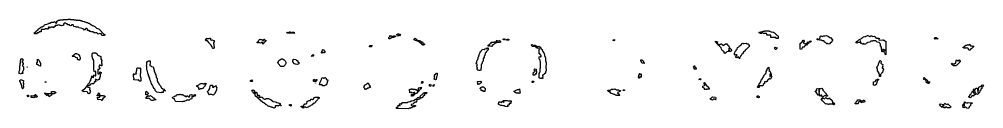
# Model space of a CAD drawing. Header units: millimetres. Extents: x 0 to 14802, y 0 to 679.
# Drawn here: x 0 to 7309, y 0 to 679 of the extents above; entities that cross this region are included whole.
import ezdxf

# ---------------------------------------------------------------- set-up
doc = ezdxf.new("R2010")
doc.units = ezdxf.units.MM
doc.layers.add('K', color=7, linetype='Continuous')

msp = doc.modelspace()

# ---------------------------------------------------------------- linework, layer by layer
at = {"layer": 'K'}
for points in [[(626.7, 556.4), (621.9, 568), (614.3, 568), (610.6, 571.5), (597.2, 566.2), (592.4, 570.7), (592.4, 574.3), (587.7, 576.9), (580.1, 576.9), (578.2, 578.7), (574.4, 575.1), (566.7, 575.1), (557.2, 584.1), (551.5, 584.1), (549.6, 585.8), (547.8, 584.1), (543.9, 584.1), (542, 585.8), (534.3, 585.8), (528.6, 593), (518.1, 593.9), (516.2, 604.6), (509.6, 609.1), (505.9, 609.1), (499.2, 602.9), (499.2, 599.3), (494.4, 596.5), (488.6, 603.7), (481, 605.5), (467.7, 612.6), (450.5, 614.4), (448.6, 618), (442.9, 618), (441, 619.8), (431.5, 619.8), (429.6, 621.6), (412.4, 623.4), (411.4, 633.2), (408.6, 635.8), (395.4, 635.8), (394.5, 631.4), (391.6, 628.7), (381.9, 630.5), (380, 635.8), (368.6, 635.8), (362.9, 644.8), (355.3, 644.8), (351.5, 650.1), (340.2, 648.4), (338.3, 644.8), (335.5, 643.9), (337.4, 635), (332.5, 634.1), (330.6, 630.5), (319.1, 628.7), (317.2, 630.5), (305.8, 630.5), (302, 637.6), (288.7, 634.1), (286.8, 630.5), (275.3, 630.5), (273.4, 634), (270.7, 629.7), (270.7, 624.3), (263.9, 618), (260.2, 618), (258.2, 614.3), (256.2, 618), (252.4, 618), (250.5, 619.8), (239.2, 618), (237.3, 614.4), (229.6, 614.4), (227.7, 618), (220.2, 619.8), (219.3, 615.4), (223.1, 608.2), (222.1, 607.3), (214.4, 603.7), (210.6, 605.5), (197.3, 605.5), (192.6, 602.8), (191.6, 600.1), (188.6, 601), (187.7, 603.6), (185.9, 600.1), (165, 600.1), (165, 584.1), (151.6, 584.1), (147.8, 575.1), (136.3, 575.1), (130.6, 568), (117.2, 568), (110.5, 572.5), (110.5, 574.4), (122.9, 584.2), (128.6, 586), (131.4, 592.3), (142.9, 601.2), (143.8, 603.9), (159.1, 612.8), (162.9, 618.2), (168.6, 621.8), (172.5, 621.8), (180, 625.3), (188.6, 631.6), (191.5, 636), (199.1, 639.6), (218.1, 643.2), (221.9, 648.5), (225.8, 650.3), (231.5, 650.3), (244.8, 655.7), (262, 657.5), (263.9, 659.3), (267.7, 659.3), (269.6, 663), (274.5, 653), (279.2, 650.3), (285.7, 653), (285.7, 665.5), (288.6, 668.2), (292.5, 668.2), (298.2, 671.8), (307.7, 671.8), (309.6, 673.5), (332.4, 673.5), (334.3, 677.1), (370.5, 677.1), (372.4, 678.9), (385.9, 678.9), (387.8, 677.1), (412.5, 677.1), (414.4, 673.5), (429.7, 673.5), (431.6, 671.8), (460.1, 671.8), (462, 670), (467.8, 670), (471.6, 666.4), (475.4, 666.4), (477.3, 664.6), (492.5, 662.8), (494.4, 659.3), (500.1, 659.3), (509.7, 653.9), (517.3, 653.9), (524.9, 650.3), (528.7, 650.3), (534.4, 643.2), (547.8, 637.8), (553.5, 630.7), (557.3, 630.7), (572.5, 623.5), (581.1, 617.3), (585.9, 611), (599.2, 607.5), (604.9, 603.9), (614.5, 593.2), (621.2, 588.7), (621.2, 586.9), (639.2, 568.2), (647.8, 563.7), (647.8, 558.2), (643, 555.5), (626.7, 556.4)], [(5734.4, 541.1), (5732.5, 539.4), (5717.3, 541.2), (5715.4, 539.4), (5700.1, 539.4), (5698.2, 541.2), (5694.3, 541.2), (5694.3, 557.3), (5673.4, 557.3), (5671.5, 560.9), (5666.7, 561.8), (5663.8, 569.8), (5650.6, 571.6), (5648.7, 569.8), (5641, 569.8), (5636.2, 572.5), (5635.3, 575.1), (5629.7, 575.1), (5627.8, 571.6), (5618.2, 569.8), (5613.4, 572.5), (5612.4, 575.2), (5603.6, 579.7), (5620.1, 582.5), (5622, 584.3), (5629.6, 584.3), (5631.5, 586), (5635.3, 586), (5637.2, 589.6), (5646.7, 589.6), (5648.6, 591.4), (5681.1, 591.4), (5683, 589.6), (5688.7, 589.6), (5690.6, 586), (5698.2, 582.5), (5715.4, 580.7), (5723, 577.1), (5740.2, 557.5), (5745.9, 555.7), (5750.7, 551.2), (5750.7, 533.2), (5739.1, 533.2), (5734.4, 541.1)], [(1468.6, 456.4), (1464.8, 460), (1462.9, 470.7), (1455.2, 479.7), (1455.2, 483.2), (1441.9, 493.9), (1438.1, 501.1), (1425.8, 514.4), (1416.2, 516.2), (1407.6, 522.5), (1410.5, 525.3), (1416.3, 525.3), (1419.1, 528), (1420, 534.3), (1423.9, 532.5), (1439.1, 532.5), (1444.8, 536), (1448.8, 536), (1448.8, 521.7), (1460.1, 520), (1463.9, 521.8), (1471.6, 518.2), (1475.4, 518.2), (1478.3, 515.4), (1476.4, 511.8), (1476.4, 504.7), (1472.6, 501.1), (1476.4, 465.4), (1472.5, 456.4), (1468.6, 456.4)], [(1845.7, 499.3), (1841, 503.7), (1835.4, 501.9), (1831.6, 496.5), (1816.3, 501.9), (1814.4, 500.1), (1803.8, 501), (1803.8, 504.7), (1813.3, 513.7), (1815.2, 520.8), (1823.9, 528.9), (1827.8, 525.3), (1841.1, 525.3), (1844.9, 514.6), (1847.6, 515.5), (1854.3, 528.9), (1857.3, 528), (1860.2, 516.4), (1863.9, 516.4), (1865.8, 518.2), (1870.7, 517.3), (1868.8, 511.8), (1853.5, 499.3), (1853.5, 497.5), (1844.7, 489.3), (1845.7, 499.3)], [(2028.5, 572.5), (2033.4, 580.7), (2042.9, 578.9), (2046.7, 582.5), (2056.4, 582.5), (2058.3, 578.9), (2067.7, 577.1), (2071.5, 582.5), (2084, 581.6), (2083, 571.6), (2028.5, 572.5)], [(2800, 540.5), (2803.8, 542.3), (2807.6, 547.6), (2807.6, 553), (2810.6, 555.7), (2812.5, 553.9), (2818.2, 553.9), (2822.1, 550.3), (2831.5, 546.8), (2836.2, 549.4), (2837.2, 553.9), (2846.8, 553.9), (2851.6, 547.6), (2850.6, 544.8), (2844.9, 544.8), (2835.4, 539.4), (2820.1, 537.6), (2808.7, 530.5), (2801.9, 529.6), (2800, 533.2), (2800, 540.5)], [(2862.9, 556.4), (2860.9, 563.7), (2869.6, 568.2), (2873.5, 568.2), (2877.3, 564.6), (2883, 564.6), (2887.9, 558.3), (2883, 553.7), (2875.4, 555.5), (2869.6, 550.1), (2866.7, 551), (2862.9, 556.4)], [(3041, 496.6), (3031.5, 507.3), (3027.7, 507.3), (3020.1, 512.6), (3016.3, 512.6), (3010.5, 518), (3002.9, 518), (2991.4, 523.4), (2990.5, 526.1), (2992.4, 529.8), (2999.1, 536), (3001.1, 536), (3007.8, 531.5), (3010.7, 521.8), (3016.3, 521.8), (3020.1, 518.2), (3027.8, 518.2), (3029.7, 516.4), (3033.4, 516.4), (3035.3, 518.2), (3048.7, 507.5), (3054.5, 507.5), (3060.2, 493.2), (3070.7, 492.3), (3070.7, 486.8), (3067.8, 484.1), (3063.9, 484.1), (3062, 482.3), (3059.1, 483.2), (3044.8, 496.6), (3041, 496.6)], [(3564.8, 493.2), (3577.1, 494.1), (3577.1, 499.3), (3575.2, 501.1), (3576.2, 505.7), (3599.1, 505.7), (3601, 507.5), (3608.7, 507.5), (3612.5, 505.7), (3619, 510.1), (3615.2, 515.4), (3616.2, 518.2), (3620.1, 518.2), (3623.9, 514.6), (3627.7, 514.6), (3629.6, 516.4), (3639.2, 518.2), (3645.9, 513.7), (3646.9, 505.5), (3643, 503.7), (3623.9, 503.7), (3622, 501.9), (3618.2, 501.9), (3610.6, 496.6), (3603, 494.8), (3599.2, 489.4), (3593.5, 487.6), (3591.6, 484.1), (3589.7, 484.1), (3578.2, 473.3), (3565.7, 474.2), (3561.9, 486.8), (3564.8, 493.2)], [(3667.7, 528.9), (3677.3, 532.5), (3680.2, 527.9), (3680.2, 524.3), (3677.3, 521.5), (3664.7, 526.1), (3667.7, 528.9)], [(3691.4, 524.4), (3700.1, 528.9), (3703.9, 528.9), (3710.7, 524.4), (3709.7, 521.6), (3693.4, 520.7), (3691.4, 524.4)], [(4499, 520.8), (4509.7, 525.4), (4510.7, 517.1), (4505.8, 514.4), (4499, 520.8)], [(5276.2, 508.2), (5277.2, 512.9), (5293.6, 508.3), (5290.6, 505.5), (5286, 504.6), (5289.7, 501.2), (5289.7, 497.6), (5295.5, 490.4), (5294.4, 487.6), (5281.9, 499.3), (5280, 504.6), (5276.2, 508.2)], [(5664.8, 560.1), (5665.9, 561.1), (5666.9, 558.2), (5664.8, 558.2), (5664.8, 560.1)], [(5933.4, 508.3), (5940.1, 520), (5943, 519.1), (5946.9, 513.7), (5946.9, 508.2), (5943.1, 504.7), (5943.1, 501.2), (5947.8, 495), (5959.1, 493.2), (5961, 495), (5968.7, 495), (5970.5, 493.3), (5972.4, 507.5), (5987, 501.1), (5974.5, 493), (5964.9, 482.3), (5961.1, 482.3), (5959.2, 478.7), (5953.5, 476.9), (5945.9, 466.2), (5934.4, 466.2), (5929.7, 458.2), (5928.8, 450.1), (5920.1, 451), (5918.1, 452.9), (5918.1, 494), (5933.4, 508.3)], [(5997.3, 514.6), (6002.1, 511.9), (5999.2, 507.3), (5991.5, 503.7), (5988.6, 510.1), (5991.5, 512.8), (5997.3, 514.6)], [(6047.6, 531.5), (6048.7, 532.6), (6051.7, 522.5), (6047.6, 522.5), (6047.6, 531.5)], [(6092.5, 516.2), (6084.8, 516.2), (6077.2, 519.8), (6067.7, 519.8), (6065.8, 521.6), (6059, 522.5), (6062.9, 531.5), (6070.5, 536.9), (6070.5, 547.6), (6075.3, 552.1), (6084.9, 548.6), (6094.4, 552.1), (6107.7, 552.1), (6117.2, 555.7), (6132.5, 548.5), (6143.9, 539.6), (6147.8, 539.6), (6162.1, 522.6), (6164, 519), (6158.3, 513.6), (6158.3, 508.2), (6151.6, 503.7), (6146.8, 502.8), (6143, 493.9), (6140.1, 491.2), (6130.5, 493), (6128.6, 494.8), (6124.9, 494.8), (6123, 491.1), (6109.6, 503.7), (6103.9, 505.5), (6096.2, 514.4), (6092.5, 516.2)], [(6558.1, 424.3), (6554.3, 433.3), (6556.2, 438.7), (6561.8, 445.7), (6544, 451.9), (6543.1, 447.6), (6545, 445.8), (6546.9, 435), (6540.1, 432.3), (6537.1, 433.2), (6535.2, 467.2), (6527.6, 477.9), (6527.6, 486.8), (6523.8, 493.9), (6515.3, 503.7), (6502, 505.5), (6490.5, 514.4), (6467.8, 514.4), (6465.9, 512.6), (6454.4, 512.6), (6444.9, 505.5), (6431.6, 503.7), (6423.9, 498.3), (6420.1, 498.3), (6412.5, 491.2), (6404.8, 487.6), (6399.1, 494.8), (6389.6, 491.2), (6385.8, 494.8), (6377.1, 495.7), (6377.1, 499.3), (6375.2, 501.1), (6377.1, 504.7), (6376.2, 516.2), (6371.6, 515.3), (6371.6, 506.4), (6366.8, 503.7), (6359.1, 503.7), (6357.2, 505.5), (6349.6, 498.3), (6347.7, 500.1), (6338.9, 501), (6349.6, 512.8), (6351.5, 512.8), (6362.9, 523.5), (6381.9, 532.5), (6389.6, 541.4), (6393.4, 541.4), (6397.2, 545), (6406.7, 548.5), (6412.5, 548.5), (6427.7, 555.7), (6431.6, 555.7), (6444.9, 548.5), (6448.6, 548.5), (6454.4, 552.1), (6460.1, 552.1), (6465.8, 548.5), (6479.2, 550.3), (6481.1, 548.5), (6486.8, 548.5), (6489.7, 542.2), (6487.8, 538.6), (6488.7, 536.2), (6490.5, 539.6), (6494.4, 539.6), (6496.4, 536), (6515.4, 536), (6514.5, 522.6), (6521.1, 520), (6543.9, 521.8), (6545.9, 520), (6551.5, 520), (6553.5, 521.8), (6559.2, 512.8), (6567.8, 511.9), (6567.8, 410), (6565.8, 410), (6561.9, 415.4), (6565.6, 417.2), (6558.1, 424.3)], [(6937.1, 529.6), (6938.1, 541.4), (6949.7, 539.6), (6964.3, 531.4), (6944, 530.5), (6942, 528.7), (6937.1, 529.6)], [(2291.4, 424.3), (2291.4, 427.9), (2295.2, 433.3), (2295.2, 436.8), (2293.3, 438.6), (2297.1, 444), (2297.1, 447.6), (2302, 450.4), (2306.8, 445.8), (2309.7, 439.6), (2316.4, 436.9), (2316.4, 426.1), (2311.6, 423.3), (2307.7, 423.3), (2303.9, 426.9), (2300.1, 426.9), (2294.4, 421.5), (2291.4, 424.3)], [(2660.1, 480.7), (2662, 478.9), (2669.6, 478.9), (2671.5, 480.7), (2674.5, 479.8), (2672.6, 474.3), (2667.8, 469.8), (2655.3, 470.7), (2653.3, 472.5), (2660.1, 480.7)], [(3468.6, 324.4), (3470.5, 326.2), (3470.5, 338.5), (3463.8, 339.4), (3462.8, 342.2), (3468.6, 354.7), (3470.5, 369), (3474.3, 372.6), (3478.1, 381.5), (3478.1, 390.4), (3481.9, 395.8), (3483.8, 404.7), (3485.7, 406.5), (3485.7, 411.9), (3493.3, 426.1), (3493.3, 431.5), (3499.1, 435.1), (3501, 440.5), (3508.6, 447.6), (3509.5, 452.1), (3522.9, 450.3), (3529.6, 454.8), (3532.4, 459.3), (3542, 455.7), (3547.7, 462.8), (3551.6, 462.8), (3554.5, 460.1), (3554.5, 449.3), (3549.7, 443), (3546.9, 442.1), (3546.9, 438.6), (3539.2, 431.4), (3539.2, 427.9), (3531.6, 422.5), (3531.6, 413.6), (3527.8, 406.5), (3527.8, 402.9), (3524, 399.3), (3524, 390.4), (3516.4, 377.9), (3514.5, 361.8), (3508.8, 352.9), (3508.8, 347.5), (3501.2, 329.7), (3499.2, 308.2), (3497.3, 306.4), (3497.3, 293.9), (3490.6, 289.4), (3486.7, 289.4), (3482.9, 293), (3477.2, 289.4), (3470.5, 297.5), (3470.5, 306.5), (3472.4, 308.3), (3472.4, 311.8), (3470.5, 313.6), (3468.6, 324.4)], [(3562.1, 481.5), (3558.3, 474.3), (3555.3, 471.5), (3552.4, 476.1), (3552.4, 483.4), (3561.1, 484.3), (3562.1, 481.5)], [(3886.8, 486), (3890.6, 486), (3898.2, 478.9), (3903.9, 482.5), (3909.7, 482.5), (3911.6, 480.7), (3915.4, 480.7), (3918.3, 476.1), (3915.4, 471.6), (3911.5, 469.8), (3885.7, 472.5), (3881.9, 481.5), (3881.9, 485.1), (3884.9, 487.9), (3886.8, 486)], [(3941, 267.2), (3942.9, 269), (3942.9, 276.2), (3946.7, 279.7), (3946.7, 285.1), (3948.6, 286.9), (3948.6, 306.5), (3950.5, 308.3), (3950.5, 354.7), (3946.7, 361.8), (3946.7, 370.7), (3942.9, 374.3), (3941, 383.2), (3939, 385), (3939, 394), (3945.8, 396.8), (3949.7, 393.2), (3953.4, 393.2), (3956.2, 395.8), (3956.2, 404.6), (3950.5, 408.2), (3945.8, 416.2), (3941, 417.1), (3941, 422.5), (3939, 424.3), (3939, 445.8), (3942.8, 454.7), (3940, 457.3), (3930.6, 460.8), (3928.7, 459.1), (3924.8, 459.1), (3918.1, 461.8), (3918.1, 467.2), (3921, 471.8), (3932.4, 471.8), (3936.3, 475.3), (3938.2, 475.3), (3946.8, 467.3), (3954.5, 454.8), (3962.1, 449.4), (3962.1, 445.8), (3965.9, 440.5), (3967.8, 433.3), (3973.5, 428), (3973.5, 424.4), (3977.3, 420.8), (3979.2, 404.7), (3988.8, 386.9), (3988.8, 361.9), (3990.7, 360.1), (3990.7, 353), (3992.6, 351.2), (3990.7, 308.3), (3992.6, 306.5), (3992.6, 290.4), (3986.9, 277.9), (3986.9, 270.7), (3984.9, 267.1), (3980.2, 266.2), (3974.4, 257.3), (3968.7, 257.3), (3964, 251.1), (3967.8, 242.2), (3965.9, 240.4), (3965.9, 236.9), (3967.8, 235.1), (3967.8, 231.5), (3964.9, 226.9), (3957.2, 234), (3951.6, 230.5), (3947.7, 230.5), (3939, 235), (3939, 244), (3941, 245.8), (3941, 267.2)], [(5321.9, 452.9), (5320, 461.8), (5301.9, 480.5), (5297.1, 483.2), (5300, 487.8), (5311.5, 487.8), (5315.3, 491.4), (5323, 493.2), (5327.8, 485.1), (5331.6, 483.3), (5334.4, 479), (5351.5, 493.2), (5363, 493.2), (5367.8, 485.1), (5373.5, 479.8), (5379.2, 467.3), (5384.9, 461.9), (5386.9, 456.5), (5394.5, 451.2), (5396.4, 442.2), (5398.4, 440.4), (5389.7, 434.1), (5381.9, 434.1), (5381, 458.2), (5376.4, 459), (5375.4, 433.2), (5363, 432.3), (5358.3, 429.6), (5355.4, 425.2), (5345.8, 419.7), (5341, 427.9), (5341, 431.4), (5327.6, 442.1), (5321.9, 452.9)], [(5426.6, 392.2), (5440, 406.5), (5437.2, 409.1), (5427.8, 409.1), (5425.8, 407.3), (5421, 408.2), (5421, 422.6), (5422.9, 424.4), (5424.8, 435.1), (5432.4, 442.2), (5432.4, 445.8), (5440, 453), (5443.8, 463.7), (5453.4, 470.8), (5456.2, 475.3), (5470.5, 485.1), (5477.2, 495), (5484.9, 496.8), (5492.5, 493.2), (5494.3, 495), (5509.6, 496.8), (5515.4, 493.2), (5524.9, 493.2), (5527.8, 488.7), (5527.8, 481.5), (5533.6, 474.3), (5529.7, 472.5), (5529.7, 470.7), (5507.8, 448.4), (5501.2, 443.9), (5501.2, 440.4), (5487.8, 429.6), (5480.2, 417.1), (5476.4, 415.3), (5470.7, 404.6), (5466.9, 401.1), (5466.9, 397.5), (5463, 393.9), (5459.2, 385), (5459.2, 379.6), (5457.2, 379.6), (5450.5, 393), (5437.2, 385.8), (5426.6, 392.2)], [(5725.7, 461.8), (5723.8, 463.6), (5724.8, 468.2), (5743.1, 461.9), (5741.1, 456.4), (5734.4, 448.3), (5729.6, 449.2), (5725.7, 454.7), (5725.7, 461.8)], [(7198.2, 443.9), (7192.4, 449.3), (7192.4, 454.7), (7189.6, 459.1), (7180.1, 459.1), (7176.3, 462.6), (7172.5, 462.6), (7170.6, 460.8), (7163, 460.8), (7161.1, 459), (7150.4, 463.6), (7172.4, 482.5), (7180.1, 482.5), (7182, 480.7), (7189.6, 487.9), (7191.6, 486), (7199.1, 486), (7204.9, 489.7), (7207.8, 478), (7216.3, 477.1), (7220.1, 473.6), (7229.6, 477.1), (7232.6, 474.4), (7232.6, 468.9), (7222.1, 460.9), (7210.6, 455.5), (7203, 444.8), (7198.2, 443.9)], [(7.6, 331.5), (7.6, 342.2), (9.5, 344), (9.5, 367.2), (11.4, 369), (11.4, 376.2), (14.4, 380.7), (16.3, 378.9), (23.9, 378.9), (26.9, 376.2), (26.9, 361.8), (21.2, 360), (21.2, 353), (24.9, 351.2), (28.8, 344), (28.8, 336.8), (25, 329.7), (25, 326.2), (30.7, 319), (32.6, 313.6), (30.7, 311.8), (30.7, 294), (25, 279.7), (26.9, 267.1), (14.4, 266.2), (10.6, 262.6), (0, 267.1), (0, 285.1), (3.8, 294), (3.8, 322.6), (7.6, 331.5)], [(138.2, 332.3), (133.3, 335), (133.3, 345.8), (139, 352.9), (139, 356.4), (137.1, 358.2), (138.1, 375.5), (140.1, 373.5), (144, 373.5), (150.7, 365.5), (160.2, 344), (160.2, 326.2), (162.3, 324.2), (149.6, 325.1), (143.9, 332.3), (138.2, 332.3)], [(450.5, 371.6), (446.7, 371.6), (441.9, 374.3), (441, 385.9), (427.6, 387.6), (426.7, 392.1), (423.9, 394.8), (402.9, 396.6), (401.9, 399.4), (417.2, 411.9), (418.1, 414.6), (425.8, 418.2), (435.4, 418.2), (437.3, 416.4), (446.8, 414.6), (457.3, 401.2), (459.2, 392.2), (461.2, 390.5), (461.2, 376.1), (457.3, 372.5), (456.4, 368), (451.5, 368.9), (450.5, 371.6)], [(548.6, 236.9), (550.5, 247.6), (551.5, 248.6), (555.4, 243.2), (558.3, 242.3), (558.3, 238.7), (562.9, 234.4), (564.8, 257.7), (568.7, 252.1), (576.3, 248.6), (579, 249.4), (579, 265.5), (581, 267.2), (581, 274.3), (579, 276.1), (579, 283.2), (576.3, 285.8), (572.5, 280.5), (567.6, 281.4), (565.7, 297.5), (563.8, 299.3), (565.7, 327.9), (563.8, 329.7), (563.8, 342.2), (565.7, 344), (565.7, 349.3), (563.8, 351.1), (563.8, 367.2), (558.1, 377.9), (558.1, 381.4), (554.3, 383.2), (554.3, 392.2), (552.4, 393.9), (552.4, 415.5), (554.3, 417.2), (554.3, 420.8), (559.2, 423.6), (561.1, 421.8), (562.9, 423.5), (574.4, 423.5), (578.2, 425.3), (590.7, 415.5), (591.6, 405.7), (601.1, 403.9), (603, 402.1), (608.7, 402.1), (617.3, 395.8), (619.2, 379.7), (625, 367.2), (625, 360), (623.1, 358.2), (623.1, 344), (625, 342.2), (625, 326.1), (622, 325.1), (620, 328.7), (614.3, 328.7), (612.4, 330.5), (607.8, 329.6), (604, 317.2), (611.7, 308.3), (607.8, 304.6), (604.9, 298.4), (596.4, 297.5), (596.4, 281.4), (594.5, 279.7), (595.4, 264.6), (602.9, 264.6), (609.5, 267.3), (610.5, 280.7), (619.3, 276.2), (617.3, 265.3), (613.5, 263.6), (613.5, 245.7), (607.8, 231.5), (607.8, 224.3), (604.9, 221.6), (599.2, 221.6), (595.4, 216.2), (591.5, 216.2), (587.7, 219.8), (583.9, 219.8), (580.1, 223.3), (575.5, 220.7), (579.3, 204.6), (570.6, 203.7), (567.8, 201.1), (565.9, 192.1), (563, 189.4), (553.4, 189.4), (551.5, 191.2), (538.3, 184.1), (532.5, 176.9), (528.7, 175.1), (523, 175.1), (521.1, 173.3), (514.2, 174.3), (521.9, 188.7), (529.5, 194), (537.2, 210.1), (542.9, 217.2), (544.8, 229.7), (548.6, 236.9)], [(1961.9, 342.1), (1960, 349.4), (1963.8, 354.7), (1963.8, 358.3), (1967.6, 365.5), (1974.3, 371.7), (1987.7, 378.9), (1993.5, 378.9), (2006.8, 371.7), (2015.4, 363.7), (2021.2, 352.9), (2021.2, 342.2), (2015.4, 333.2), (2003, 321.6), (1999.2, 321.6), (1997.3, 319.8), (1982.9, 320.7), (1961.9, 342.1)], [(2086.7, 341.2), (2074.3, 356.4), (2074.3, 365.5), (2076.2, 367.2), (2076.2, 372.6), (2079.1, 375.3), (2096.3, 373.5), (2099.2, 370.8), (2100.2, 366.4), (2105.8, 366.4), (2110.7, 363.7), (2111.6, 353.9), (2124.1, 349.4), (2113.5, 339.4), (2105.8, 335.8), (2094.4, 337.6), (2086.7, 341.2)], [(2215.2, 397.4), (2219.1, 404.8), (2223.9, 409.2), (2227.7, 411.1), (2230.7, 410.1), (2230.7, 401.1), (2227.8, 398.3), (2215.2, 397.4)], [(4722.9, 344.8), (4718.1, 347.5), (4716.2, 356.4), (4712.4, 358.2), (4710.5, 361.8), (4711.4, 370), (4717.3, 370), (4727.8, 363.7), (4731.6, 358.3), (4731.6, 352.9), (4735.4, 345.8), (4734.5, 343), (4722.9, 344.8)], [(6514.3, 267.2), (6514.3, 274.3), (6502.8, 286.8), (6504.8, 288.7), (6504.8, 295.7), (6502.9, 297.5), (6502.9, 306.4), (6499, 308.2), (6499, 313.7), (6501, 315.5), (6501, 320.8), (6508.6, 328), (6508.6, 331.5), (6512.4, 336.9), (6514.3, 347.6), (6518.1, 352.9), (6518.1, 358.3), (6521.9, 365.5), (6524.9, 366.4), (6531.6, 358.3), (6529.7, 345.8), (6534.4, 339.6), (6545, 336.9), (6541.2, 327.9), (6543.1, 320.8), (6539.2, 313.6), (6539.2, 310.1), (6549.7, 303.9), (6550.7, 301.1), (6546.9, 297.5), (6541.1, 276.1), (6537.3, 272.5), (6535.4, 267.1), (6527.8, 260), (6525.9, 245.7), (6520.1, 245.7), (6518.1, 247.5), (6518.1, 263.6), (6514.3, 267.2)], [(7080.1, 326), (7070.5, 335), (7064.7, 344), (7067.7, 345), (7075.4, 341.4), (7083, 341.4), (7086.8, 339.6), (7097.1, 347.6), (7099.1, 367.2), (7102, 370), (7113.4, 364.6), (7123, 370), (7129.7, 360.1), (7129.7, 356.4), (7124, 351.1), (7124, 347.5), (7105.9, 330.5), (7100.2, 328.7), (7096.3, 325.1), (7080.1, 326)], [(60, 318.3), (61.2, 317.2), (60, 316.1), (60, 318.3)], [(908.6, 208.2), (904.8, 217.1), (902, 219.8), (894.4, 216.2), (868.6, 218.9), (870.5, 231.4), (868.6, 233.2), (866.7, 251.1), (864.8, 252.9), (864.8, 261.8), (862.8, 263.7), (865.8, 264.6), (873.4, 261.1), (877.2, 264.6), (887.6, 265.5), (885.7, 276.1), (889.5, 281.5), (889.5, 288.7), (891.4, 290.5), (891.4, 304.7), (896.3, 309.3), (900.1, 309.3), (902, 311.1), (905.9, 307.5), (911.5, 307.5), (913.4, 309.3), (918.3, 308.3), (918.3, 267.2), (916.4, 265.4), (916.4, 247.6), (918.3, 245.8), (918.3, 236.9), (920.2, 235.1), (922.1, 208.2), (908.6, 208.2)], [(1028.6, 145.7), (1021, 152.9), (1015.3, 167.1), (1011.4, 170.7), (1009.5, 177.9), (1005.7, 181.4), (1005.7, 185), (1000, 195.7), (998.1, 206.4), (988.6, 222.5), (988.6, 231.5), (984.8, 238.6), (984.8, 244), (979, 252.9), (979, 258.2), (973.3, 270.7), (971.4, 285), (967.6, 294), (967.6, 299.3), (965.7, 301.1), (965.7, 322.5), (963.8, 324.3), (963.8, 328), (965.7, 329.7), (965.7, 349.4), (967.6, 351.2), (967.6, 354.7), (980.1, 364.6), (992.6, 363.7), (992.6, 349.4), (994.5, 345.7), (990.7, 342.2), (990.7, 338.6), (988.8, 336.8), (988.8, 328), (993.5, 325.3), (997.3, 325.3), (1003, 320), (1015.4, 317.3), (1019.2, 299.4), (1023.1, 292.2), (1023.1, 283.3), (1026.9, 276.1), (1026.9, 272.6), (1030.7, 267.2), (1030.7, 263.7), (1034.5, 258.3), (1036.4, 245.8), (1038.3, 244), (1038.3, 236.9), (1044, 226.2), (1045.9, 211.9), (1049.7, 206.5), (1047.8, 202.9), (1049.7, 199.4), (1050.5, 198.6), (1052.5, 202.2), (1053.5, 201.2), (1061.1, 183.3), (1068.8, 176.2), (1078.3, 158.3), (1088.7, 150.3), (1094.4, 148.5), (1104, 137.8), (1107.3, 136.8), (1107.3, 136.8), (1090.7, 135.9), (1090.7, 123.3), (1075.4, 123.3), (1073.5, 121.6), (1042.9, 126.9), (1030.5, 138.6), (1028.6, 145.7)], [(3904.8, 299.4), (3907.7, 302.1), (3917.3, 300.3), (3920.2, 276.1), (3916.4, 270.7), (3916.4, 263.6), (3913.4, 262.6), (3909.7, 266.1), (3907.8, 255.5), (3903.9, 255.5), (3902, 253.7), (3895.2, 254.6), (3897.1, 278), (3903.9, 278.9), (3908.6, 285.1), (3908.6, 288.6), (3902.8, 292.1), (3904.8, 299.4)], [(5110.5, 317.2), (5116.2, 324.4), (5117.2, 329.2), (5120.2, 317.3), (5127.8, 311.9), (5129.7, 301), (5114.3, 301), (5114.3, 313.6), (5110.5, 315.3), (5110.5, 317.2)], [(5619.1, 204.7), (5622.9, 219), (5628.6, 222.6), (5628.6, 228), (5638.1, 236.9), (5640, 245.8), (5645.7, 253), (5649.5, 261.9), (5657.2, 267.3), (5659.1, 276.2), (5661, 278), (5661, 283.3), (5666.7, 294), (5668.6, 303), (5674.3, 310.1), (5674.3, 313.7), (5679.2, 314.6), (5680.2, 303), (5682.1, 301.2), (5682.1, 292.2), (5680.3, 290.4), (5689.7, 283.3), (5693.5, 277.9), (5693.5, 270.8), (5697.3, 265.4), (5697.3, 249.4), (5703.1, 245.8), (5701.1, 238.6), (5692.5, 223.3), (5688.6, 223.3), (5686.7, 226.9), (5681.1, 226.9), (5675.4, 218), (5666.9, 217.1), (5666.9, 206.4), (5663.9, 203.7), (5648.8, 203.7), (5647.8, 197.6), (5649.8, 193.9), (5636.4, 185), (5636.4, 179.7), (5631.6, 175.1), (5618.2, 173.3), (5616.3, 175.1), (5610.6, 175.1), (5605.9, 167.2), (5605.9, 161.7), (5598.2, 161.7), (5594.3, 163.6), (5594.3, 167.3), (5600, 170.8), (5603.8, 183.3), (5619.1, 204.7)], [(1764, 217.3), (1767.8, 208.2), (1764.9, 205.5), (1752.4, 206.4), (1752.4, 215.5), (1761.1, 220), (1764, 217.3)], [(2230.5, 217.2), (2228.5, 219), (2231.5, 223.6), (2243, 216.4), (2245.7, 217.3), (2248.6, 221.8), (2255.4, 220.9), (2255.4, 217.2), (2248.7, 207.3), (2232.4, 206.4), (2230.5, 210), (2230.5, 217.2)], [(2288.7, 180.5), (2274.2, 181.4), (2278.1, 190.4), (2278.1, 195.8), (2280, 197.6), (2280, 202.9), (2289.5, 220.8), (2289.5, 226.1), (2294.3, 237.9), (2305.8, 232.5), (2309.6, 232.5), (2313.4, 236), (2317.3, 236), (2325.9, 229.8), (2326.9, 221.7), (2337.4, 219.1), (2335.4, 206.4), (2333.5, 204.7), (2333.5, 197.5), (2331.6, 195.7), (2331.6, 188.6), (2323, 178.7), (2319.2, 178.7), (2313.5, 175.1), (2305.9, 175.1), (2303.9, 173.3), (2297.1, 174.3), (2297.1, 177.9), (2294.3, 182.3), (2290.6, 182.3), (2288.7, 180.5)], [(3148.6, 233.3), (3146.7, 242.2), (3148.5, 244), (3146.7, 245.7), (3146.7, 252.9), (3144.7, 254.7), (3149.6, 259.3), (3153.4, 259.3), (3162.9, 270), (3166.9, 270), (3167.8, 252.9), (3162.1, 242.2), (3162.1, 233.2), (3158.3, 226.1), (3158.3, 222.5), (3155.4, 219.8), (3144.8, 224.3), (3144.8, 227.9), (3148.6, 233.3)], [(4697.2, 231.4), (4693.3, 238.6), (4693.3, 242.2), (4695.2, 244), (4695.2, 252.9), (4699, 260.1), (4699, 267.3), (4702.1, 268.2), (4704, 262.8), (4707.7, 262.8), (4709.6, 264.7), (4712.6, 261.9), (4712.6, 240.3), (4709.6, 239.4), (4705.8, 243), (4702.1, 243), (4701.1, 231.4), (4697.2, 231.4)], [(5159.2, 219.8), (5150.3, 220.7), (5156.2, 224.4), (5159.1, 228.9), (5164.1, 228), (5159.2, 219.8)], [(5688.8, 245), (5693.3, 245.8), (5692.4, 264.4), (5687.8, 263.5), (5688.8, 245)], [(6472.4, 197.5), (6472.4, 204.8), (6486.7, 205.7), (6489.5, 208.3), (6490.5, 218.2), (6498.1, 218.2), (6503.9, 225.3), (6511.6, 223.5), (6510.7, 218.9), (6504.9, 213.6), (6499.2, 202.9), (6499.2, 197.5), (6497.3, 195.7), (6495.4, 186.8), (6484.9, 176.9), (6476.2, 177.8), (6474.3, 179.7), (6474.3, 195.7), (6472.4, 197.5)], [(6857.2, 220.7), (6853.3, 229.7), (6855.2, 231.5), (6855.2, 235.1), (6858.2, 236.1), (6868.8, 226.1), (6862, 219.8), (6857.2, 220.7)], [(6887.7, 192.1), (6882.9, 196.6), (6874.3, 197.5), (6872.4, 213.6), (6870.5, 215.4), (6870.5, 222.6), (6873.4, 225.4), (6884, 213.7), (6882.1, 206.5), (6884.9, 203.9), (6899.3, 203), (6896.4, 193), (6892.5, 191.2), (6887.7, 192.1)], [(17.1, 177.9), (17.1, 183.2), (11.4, 190.4), (9.5, 201.1), (3.8, 208.2), (3.8, 215.5), (6.7, 218.2), (20.1, 218.2), (22, 216.4), (30.7, 215.5), (28.8, 194), (34.5, 188.6), (30.7, 183.2), (28.8, 174.4), (32.6, 170.8), (32.6, 160), (26.8, 151), (24.8, 151), (24.8, 156.4), (21, 158.2), (21, 161.8), (19, 163.6), (19, 176.1), (17.1, 177.9)], [(196.2, 201.1), (197.2, 203.9), (201.1, 203.9), (204.1, 201.1), (201.1, 198.3), (196.2, 201.1)], [(484.8, 143.2), (495.3, 151.2), (496.2, 153.9), (499.1, 154.8), (513.4, 173.6), (516.4, 170.8), (516.4, 165.5), (519.2, 162.8), (528.7, 161), (533.5, 158.3), (531.6, 144), (537.3, 140.5), (537.3, 133.3), (539.3, 129.7), (535.4, 124.3), (533.5, 117.1), (530.6, 114.4), (522.9, 116.2), (520, 118.9), (520, 124.3), (515.3, 128.7), (492.5, 130.5), (488.7, 128.7), (476.2, 136.8), (479.1, 141.4), (484.8, 143.2)], [(1361.9, 161.8), (1349.6, 166.2), (1346.7, 168.9), (1345.7, 177.1), (1351.5, 177.1), (1361, 180.7), (1366.7, 186), (1380.1, 193.2), (1382, 191.4), (1391.6, 191.4), (1393.5, 189.6), (1402.9, 189.6), (1408.6, 193.2), (1417.4, 192.3), (1405.9, 174.3), (1405.9, 170.7), (1396.4, 161.8), (1391.6, 151.9), (1387.7, 153.7), (1382, 150.1), (1376.3, 150.1), (1374.4, 151.9), (1366.8, 146.5), (1360, 149.3), (1361.9, 161.8)], [(1435.3, 107.3), (1430.5, 124.3), (1426.7, 127.9), (1426.7, 131.5), (1436.2, 140.5), (1443.8, 154.7), (1447.6, 174.4), (1450.5, 178.9), (1463.1, 178), (1464, 162.8), (1475.2, 162.8), (1475.2, 170), (1482.9, 170), (1484.8, 173.5), (1492.6, 173.5), (1493.5, 170.7), (1491.6, 168.9), (1491.6, 163.7), (1497.4, 160.1), (1495.4, 151.1), (1493.5, 149.3), (1493.5, 142.2), (1482.1, 119), (1482.1, 115.4), (1469.6, 101.9), (1458.2, 107.3), (1443, 107.3), (1439.1, 105.5), (1435.3, 107.3)], [(2246, 195.8), (2244.8, 194.6), (2244.8, 196.9), (2246, 195.8)], [(2615.2, 170.8), (2615.2, 179.8), (2625.8, 184.3), (2629.6, 184.3), (2635.3, 191.4), (2643, 196.8), (2651.6, 179.8), (2655.4, 176.2), (2655.4, 170.8), (2659.2, 167.3), (2661.2, 161.8), (2658.2, 160.8), (2650.7, 164.4), (2649.7, 158.2), (2646.8, 155.5), (2644.8, 157.3), (2641.1, 157.3), (2631.6, 148.3), (2625.9, 148.3), (2623.9, 146.5), (2619, 149.3), (2619, 152.9), (2609.5, 163.6), (2615.2, 170.8)], [(2987.7, 111), (2995.3, 111), (2998.1, 122.5), (2993.5, 123.3), (2987.7, 119.8), (2982, 121.6), (2976.3, 118), (2970.5, 125.1), (2959.1, 119.7), (2958.1, 145.8), (2961, 148.5), (2968.6, 148.5), (2972.4, 152.1), (2976.3, 152.1), (2980.1, 148.5), (2983.9, 148.5), (2985.8, 146.8), (2989.6, 148.5), (2997.3, 148.5), (2999.2, 146.8), (3006.8, 146.8), (3011.6, 142.2), (3011.6, 138.7), (3018.2, 134.3), (3024.8, 144), (3024.8, 156.5), (3027.7, 159.2), (3031.5, 161.1), (3033.5, 159.3), (3037.2, 159.3), (3043, 162.8), (3047.9, 160.1), (3044, 152.9), (3044, 149.3), (3041.1, 148.4), (3020.2, 126.9), (3015.4, 124.3), (3010.6, 116.2), (3001.1, 112.6), (2995.4, 107.3), (2989.7, 105.5), (2984, 98.4), (2976.3, 94.8), (2973.3, 95.7), (2973.3, 108.3), (2978.2, 109.3), (2982, 107.5), (2987.7, 111)], [(3049.5, 206.6), (3058.3, 207.5), (3059.3, 195.7), (3056.3, 193), (3047.7, 193.9), (3045.7, 195.7), (3049.5, 202.9), (3049.5, 206.6)], [(3118.3, 181.5), (3118.3, 174.4), (3120.3, 170.7), (3108.6, 170.7), (3108.6, 183.3), (3115.4, 186.1), (3118.3, 181.5)], [(3145, 179.7), (3141.2, 174.3), (3141.2, 170.7), (3133.3, 170.7), (3135.3, 179.8), (3144, 184.3), (3145, 179.7)], [(3498.2, 209.3), (3501.2, 206.5), (3501.2, 197.5), (3493.5, 192.1), (3488.7, 185.8), (3481.1, 185.8), (3479.2, 184.1), (3474.3, 185), (3472.4, 188.6), (3476.2, 194), (3476.2, 197.5), (3472.4, 201.1), (3473.3, 207.5), (3498.2, 209.3)], [(3501, 149.3), (3493.3, 154.6), (3493.3, 156.5), (3500.1, 162.8), (3503.9, 162.8), (3505.8, 161.1), (3508.6, 163.7), (3509.6, 168.3), (3511.6, 166.4), (3519.2, 166.4), (3529.7, 154.7), (3527.8, 131.4), (3516.2, 131.4), (3516.2, 136.8), (3513.4, 139.4), (3505.8, 135.8), (3497.1, 140.4), (3501, 145.8), (3501, 149.3)], [(3750.5, 133.3), (3776.3, 145), (3783.9, 145), (3791.6, 152.2), (3792.6, 127.9), (3796.4, 120.8), (3794.4, 117.1), (3785.8, 116.2), (3778.2, 121.5), (3773.5, 118.9), (3772.5, 116.2), (3769.6, 117.1), (3766.7, 121.6), (3759.1, 121.6), (3758.1, 126.1), (3755.3, 128.7), (3750.5, 129.6), (3750.5, 133.3)], [(3885.7, 199.3), (3885.7, 206.5), (3888.6, 209.3), (3899.3, 208.4), (3897.3, 202.9), (3892.5, 198.3), (3885.7, 199.3)], [(4524.8, 103.7), (4517.2, 103.7), (4511.5, 107.3), (4507.7, 107.3), (4503.9, 110.9), (4494.4, 112.6), (4486.7, 116.2), (4481, 123.4), (4473.4, 125.1), (4468.5, 129.7), (4473.4, 136), (4478.1, 136.9), (4480, 142.3), (4483.8, 144.1), (4484.8, 148.5), (4492.5, 148.5), (4494.4, 146.8), (4505.8, 152.1), (4511.6, 148.5), (4517.3, 148.5), (4526.8, 143.2), (4542, 143.2), (4547.8, 139.6), (4555.4, 137.8), (4556.4, 135), (4553.5, 130.5), (4545.9, 130.5), (4544, 126.9), (4533.6, 122.5), (4536.4, 116.4), (4543, 113.7), (4545, 104.8), (4550.9, 101), (4529.6, 101), (4524.8, 103.7)], [(5179, 172.6), (5193.4, 175.3), (5196.1, 177.9), (5194.3, 179.7), (5194.3, 183.2), (5190.5, 186.8), (5190.5, 195.8), (5193.4, 200.4), (5196.4, 197.6), (5196.4, 194), (5204, 186.9), (5205.9, 179.8), (5221.2, 167.2), (5221.2, 163.6), (5224.9, 156.5), (5228.8, 152.9), (5227.8, 148.4), (5220.1, 144.8), (5214.4, 148.3), (5208.7, 148.3), (5204.9, 144.8), (5195.3, 146.6), (5192.4, 149.3), (5192.4, 152.9), (5189.6, 157.3), (5179, 160), (5179, 172.6)], [(6064.8, 99.3), (6063.8, 116.2), (6059.2, 115.3), (6059.2, 104.7), (6058.2, 103.7), (6056.3, 105.5), (6052.5, 101.9), (6049.5, 106.5), (6049.5, 110), (6043.8, 115.4), (6043.8, 118.9), (6030.4, 135.1), (6043.8, 138.7), (6041.9, 147.6), (6046.7, 153.9), (6054.4, 150.3), (6058.2, 150.3), (6062, 153.9), (6065.8, 153.9), (6071.5, 150.3), (6081.1, 155.7), (6089.7, 145.8), (6089.7, 142.2), (6093.5, 136.9), (6103, 128), (6104.9, 122.6), (6110.7, 117.3), (6114.5, 110.1), (6125.9, 99.4), (6124.9, 96.6), (6115.3, 96.6), (6113.4, 98.3), (6105.8, 98.3), (6102, 100.1), (6092.5, 89.4), (6089.7, 88.5), (6088.7, 85.7), (6083.8, 92.2), (6082.9, 103.7), (6075.4, 103.7), (6069.6, 96.5), (6064.8, 99.3)], [(7249.5, 118.9), (7241.9, 126.1), (7243.8, 133.2), (7241, 135.8), (7235.3, 135.8), (7228.5, 138.6), (7232.4, 142.2), (7232.4, 145.8), (7237.3, 150.4), (7243, 143.2), (7244.8, 143.2), (7248.6, 155.7), (7256.3, 155.7), (7262.1, 152.1), (7263.1, 122.6), (7267.6, 121.8), (7268.6, 152.9), (7272.4, 160.1), (7272.4, 163.7), (7281, 168.2), (7284.9, 168.2), (7286.8, 166.4), (7293.3, 172.6), (7293.3, 176.2), (7298.2, 180.7), (7307.8, 178.9), (7308.8, 177.9), (7305, 174.3), (7303, 167.1), (7295.4, 160), (7293.5, 152.9), (7287.8, 147.5), (7285.9, 140.4), (7280.2, 135), (7276.4, 124.3), (7262, 109), (7251.4, 113.5), (7249.5, 118.9)], [(60.9, 99.4), (63.9, 102.1), (69.7, 102.1), (70.7, 92.2), (67.7, 89.4), (60.9, 99.4)], [(137.4, 94), (136.4, 89.4), (128.7, 85.8), (121.1, 91.2), (113.5, 84.1), (109.6, 82.3), (103.9, 85.8), (96.3, 85.8), (94.4, 84.1), (89.5, 85), (90.5, 100.3), (109.6, 98.5), (111.5, 100.3), (117.2, 100.3), (123, 109.4), (124, 106.5), (137.4, 94)], [(194.5, 119), (193.3, 117.9), (193.3, 120.1), (194.5, 119)], [(214.4, 114.6), (242.9, 116.4), (242.9, 130.7), (267.8, 130.7), (276.4, 124.4), (275.4, 118), (265.9, 116.2), (264, 112.6), (260.1, 112.6), (258.2, 114.4), (248.7, 114.4), (245.9, 111.8), (242.1, 102.9), (237.3, 98.4), (229.7, 96.6), (228.8, 92.1), (225.8, 89.3), (221.9, 103.7), (216.3, 103.7), (214.4, 105.4), (210.6, 98.3), (201, 109.1), (198.1, 110), (194.2, 117.3), (203, 118.2), (204.9, 116.4), (212.5, 116.4), (214.4, 114.6)], [(601, 121.8), (605.9, 117.2), (609.7, 101), (597.3, 100.1), (595.4, 98.3), (588.5, 99.3), (598.1, 111.9), (601, 121.8)], [(620.1, 100.3), (635.4, 100.3), (641.1, 96.8), (646.8, 96.8), (649.7, 94), (647.8, 88.6), (636.4, 79.6), (628.8, 68.9), (628.8, 63.5), (624.8, 63.5), (623.8, 66.2), (620.1, 68), (601.1, 69.8), (599.2, 68), (595.2, 69.8), (592.4, 86.9), (608.6, 87.8), (611.4, 90.5), (611.4, 95.8), (620.1, 100.3)], [(960, 122.6), (961, 134.4), (973.5, 122.6), (977.3, 117.2), (977.3, 113.6), (972.5, 107.3), (968.7, 107.3), (966.8, 105.5), (960.1, 106.4), (958.1, 108.2), (958.1, 120.8), (960, 122.6)], [(989.6, 75.1), (978.2, 80.5), (974.4, 76.9), (961, 76.9), (960, 81.5), (961.9, 83.3), (961.9, 88.7), (976.3, 100.4), (983.9, 95), (993.4, 100.4), (999.2, 95), (1004.9, 93.2), (1014.4, 82.5), (1016.3, 82.5), (1025.9, 73.5), (1031.6, 71.7), (1036.5, 67.1), (1020.1, 66.2), (1012.5, 62.6), (1003.9, 63.5), (993.3, 68), (992.4, 72.5), (989.6, 75.1)], [(1175.2, 74.3), (1164.8, 76.9), (1161.9, 85.1), (1165.7, 86.9), (1166.7, 89.6), (1176.2, 93.2), (1178.1, 96.8), (1189.6, 96.8), (1193.4, 107.5), (1197.2, 107.5), (1199.1, 109.3), (1214.4, 109.3), (1218.2, 111.1), (1222, 107.5), (1235.4, 107.5), (1237.3, 105.7), (1243, 105.7), (1248.7, 96.8), (1258.2, 96.8), (1262, 91.4), (1271.5, 96.8), (1275.4, 96.8), (1281.1, 91.4), (1290.5, 91.4), (1293.3, 95.8), (1291.4, 97.5), (1291.4, 103), (1294.3, 105.7), (1303.9, 109.3), (1309.7, 102.1), (1317.2, 105.7), (1324.8, 103.9), (1330.6, 107.5), (1335.5, 106.6), (1332.6, 94.8), (1326.7, 94.8), (1324.9, 96.5), (1317.3, 91.2), (1307.8, 93), (1306.9, 76.1), (1294.4, 71.6), (1286.8, 66.2), (1283, 66.2), (1281.1, 64.4), (1269.7, 64.4), (1267.8, 62.6), (1264, 62.6), (1262.1, 59.1), (1252.5, 57.3), (1250.6, 55.5), (1239.2, 55.5), (1237.3, 53.7), (1186.7, 54.6), (1181, 60), (1175.2, 70.7), (1175.2, 74.3)], [(1894.4, 16.2), (1886.7, 19.8), (1882.9, 23.4), (1871.5, 28.7), (1852.4, 44.8), (1844.8, 48.4), (1807.6, 81.4), (1804.8, 85.9), (1799.1, 87.6), (1790.5, 95.7), (1788.6, 104.6), (1786.6, 106.5), (1788.6, 108.3), (1788.6, 115.3), (1782, 116.2), (1778.2, 114.4), (1773.4, 122.5), (1767.6, 127.8), (1761.9, 138.6), (1764.8, 141.4), (1770.5, 141.4), (1772.5, 143.2), (1785, 136.9), (1779.3, 127.9), (1780.2, 125.3), (1783.9, 125.3), (1789.6, 121.8), (1797.3, 125.4), (1800.2, 122.6), (1800.2, 119), (1804, 113.7), (1804, 101.2), (1808.6, 100.3), (1810.5, 102.1), (1816.3, 102.1), (1819.3, 99.4), (1815.4, 90.4), (1816.4, 87.8), (1831.5, 87.8), (1833.4, 89.7), (1835.4, 87.8), (1841.1, 87.8), (1845.9, 83.3), (1846.9, 78.9), (1858.2, 73.5), (1865.8, 73.5), (1871.5, 77.1), (1888.7, 77.1), (1909.7, 66.4), (1924.9, 55.7), (1943.9, 52.1), (1951.6, 46.8), (1963, 45), (1977.3, 38.7), (1977.3, 31.5), (1983, 26.2), (1984, 21.6), (1980, 21.6), (1976.2, 26.9), (1968.7, 26.9), (1963, 19.7), (1961, 21.6), (1953.4, 21.6), (1951.5, 23.3), (1942, 23.3), (1939.2, 20.7), (1939.2, 10), (1932.5, 5.5), (1921, 9.1), (1915.3, 9.1), (1913.4, 10.8), (1907.7, 10.8), (1898.2, 16.2), (1894.4, 16.2)], [(2164.8, 37.8), (2172.5, 37.8), (2174.4, 36.1), (2179, 40.5), (2179, 44), (2182.8, 49.3), (2180.9, 52.9), (2181.9, 57.5), (2187.7, 57.5), (2197.2, 62.8), (2206.7, 62.8), (2208.6, 73.5), (2214.4, 73.5), (2222, 70), (2230.5, 76.2), (2232.4, 83.3), (2235.3, 86), (2239.1, 86), (2241, 87.8), (2267.7, 87.8), (2272.6, 85.1), (2272.6, 81.4), (2263, 72.5), (2261.1, 67.1), (2245.9, 52.9), (2245.9, 51.1), (2237.3, 43), (2231.6, 39.4), (2227.8, 39.4), (2218.3, 28.7), (2212.5, 26.9), (2206.8, 21.6), (2197.3, 18), (2189.7, 10.9), (2174.4, 7.3), (2170.5, 10.8), (2155.4, 10.8), (2152.5, 4.6), (2137.1, 13.6), (2137.1, 19.1), (2153.3, 20), (2155.3, 30.7), (2159.1, 30.7), (2164.8, 37.8)], [(2867.7, 11), (2870.5, 13.7), (2871.4, 27.1), (2875.4, 27.1), (2881.1, 23.6), (2885.7, 24.4), (2883.8, 36.9), (2886.7, 39.6), (2898.1, 34.3), (2899.1, 40.4), (2903.9, 46.8), (2926.7, 46.8), (2928.6, 48.5), (2940.1, 48.5), (2947.7, 52.1), (2961, 53.9), (2968.6, 59.3), (2972.4, 59.3), (2974.3, 61), (2987.7, 62.8), (3012.4, 77.1), (3020.1, 84.3), (3023.9, 84.3), (3035.3, 91.4), (3038.1, 95.8), (3062.9, 119), (3063.8, 121.8), (3071.5, 121.8), (3073.4, 123.5), (3087.8, 122.6), (3085.9, 115.4), (3083, 112.6), (3068.8, 111.7), (3070.7, 99.3), (3059.2, 92.1), (3059.2, 88.6), (3056.3, 84.1), (3052.5, 84.1), (3048.7, 80.5), (3041, 84.1), (3037.3, 84.1), (3035.4, 73.3), (3025.9, 73.3), (3022.1, 69.8), (3011.6, 67.1), (3011.6, 63.7), (3013.6, 61.9), (3009.7, 56.4), (3009.7, 52.9), (3004.9, 48.3), (3002.9, 50.1), (2997.3, 50.1), (2989.7, 43), (2987.8, 43), (2985.9, 34.1), (2969.7, 33.2), (2969.7, 28), (2983.9, 18.2), (2987.7, 25.3), (3001.1, 25.3), (3004.1, 22.5), (2993.5, 14.4), (2980.2, 10.9), (2976.3, 7.3), (2966.8, 7.3), (2964.9, 5.5), (2953.5, 3.7), (2949.7, 0.1), (2859, 1), (2859, 6.4), (2857.1, 8.3), (2860.1, 11), (2867.7, 11)], [(4459, 136.8), (4462, 143.2), (4468.8, 140.5), (4468.8, 131.4), (4462.9, 131.4), (4459, 136.8)], [(4577.2, 138.5), (4575.2, 140.4), (4578.2, 143.2), (4586.9, 142.3), (4585.9, 137.6), (4577.2, 138.5)], [(5276.4, 86.9), (5278.3, 83.3), (5277.3, 69.8), (5273.4, 69.8), (5263.9, 75.1), (5252.5, 66.2), (5236.1, 72.5), (5238.1, 74.4), (5238.1, 79.8), (5242.9, 80.7), (5252.4, 91.4), (5276.4, 86.9)], [(5605.9, 85), (5603, 82.3), (5595.3, 84.1), (5586.6, 90.4), (5593.4, 98.5), (5599.2, 98.5), (5607.8, 94), (5605.9, 85)], [(6060.2, 123.6), (6064.8, 124.4), (6063.8, 143), (6059.3, 142.1), (6060.2, 123.6)], [(6087.6, 60), (6076.2, 76.1), (6079.1, 78.9), (6086.7, 78.9), (6090.6, 80.7), (6102, 75.3), (6113.4, 84.3), (6121.1, 78.9), (6132.5, 77.1), (6140.2, 82.5), (6141.1, 79.8), (6160.2, 61.9), (6160.2, 58.3), (6164, 54.7), (6164, 35), (6147.7, 34.1), (6145.8, 35.8), (6143.9, 34.1), (6134.4, 34.1), (6132.5, 30.5), (6129.5, 31.4), (6128.6, 34.1), (6121.1, 37.6), (6113.4, 34), (6087.6, 60)], [(7196.2, 88.5), (7196.2, 92.2), (7203.8, 99.4), (7203.8, 104.7), (7211.4, 111.9), (7215.3, 120.8), (7221, 126.2), (7225.8, 134.3), (7232.6, 128), (7232.6, 120.8), (7244, 108.3), (7244, 104.6), (7233.5, 101.9), (7229.6, 96.5), (7227.7, 98.3), (7218.3, 98.3), (7214.5, 87.7), (7204.8, 84), (7202.9, 87.6), (7196.2, 88.5)], [(2061.2, 31.5), (2059.2, 27.9), (2059.2, 20.6), (2047.6, 24.3), (2048.6, 32.6), (2050.6, 30.7), (2056.3, 30.7), (2058.2, 32.5), (2061.2, 31.5)], [(3631.5, 32.3), (3628.5, 36.9), (3634.3, 40.5), (3634.3, 49.4), (3637.2, 52.1), (3644.9, 52.1), (3654.4, 48.6), (3660.1, 53.9), (3665.9, 53.9), (3669.7, 50.3), (3673.4, 50.3), (3674.2, 51.1), (3666.7, 58.2), (3667.6, 62.8), (3696.3, 62.8), (3703.9, 59.3), (3726.9, 59.3), (3727.8, 52.9), (3724, 51.1), (3725.9, 40.3), (3721, 39.4), (3713.5, 42.9), (3712.6, 29.6), (3709.7, 26.9), (3702, 26.9), (3699.3, 24.3), (3703.1, 15.3), (3682.9, 16.2), (3673.4, 21.6), (3665.8, 21.6), (3658.2, 25.1), (3648.6, 25.1), (3635.3, 32.3), (3631.5, 32.3)], [(5279, 67.9), (5279, 70.1), (5280.2, 69), (5279, 67.9)], [(6169.5, 29.6), (6170.5, 46.9), (6179.3, 36.8), (6172.5, 28.7), (6169.5, 29.6)], [(6350.5, 60.1), (6355.3, 68.2), (6357.3, 66.4), (6361, 66.4), (6362.9, 68.2), (6371.6, 67.3), (6371.6, 52.8), (6364.9, 51.9), (6358.3, 47.5), (6358.3, 40.4), (6355.4, 37.6), (6339.1, 38.5), (6333.2, 40.4), (6341, 47.6), (6342.9, 53), (6350.5, 60.1)], [(6395.3, 64.6), (6401.1, 64.6), (6405.9, 61.9), (6407.8, 56.5), (6404.9, 50.1), (6389.7, 50.1), (6387.8, 44.7), (6377.1, 49.3), (6378.1, 63.1), (6380.2, 59.3), (6391.5, 59.3), (6395.3, 64.6)], [(7005.7, 13.6), (7009.5, 20.8), (7006.7, 25.1), (7003, 25.1), (6994.5, 18.9), (6993.5, 8.9), (6984.8, 20.7), (6973.3, 31.5), (6978.2, 36.1), (7006.7, 32.5), (7016.3, 41.4), (7020.2, 37.8), (7031.5, 32.5), (7037.3, 36.1), (7061.3, 11.8), (7056.4, 10.9), (7054.4, 7.3), (7035.3, 7.3), (7029.6, 12.6), (7020.2, 10.9), (7018.3, 7.3), (7005.7, 8.2), (7005.7, 13.6)], [(7177.2, 8.2), (7170.5, 12.6), (7166.8, 12.6), (7161.1, 7.3), (7154.3, 10), (7154.3, 13.6), (7150.5, 18.9), (7150.5, 29.7), (7156.2, 35.1), (7157.2, 40), (7157.3, 40), (7158.3, 22.7), (7163.8, 22.7), (7163.8, 42.1), (7159.9, 43.9), (7166.8, 52.2), (7176.3, 41.5), (7178.1, 45), (7189.6, 45), (7191.5, 48.6), (7221.2, 45.9), (7221.2, 42.2), (7209.7, 31.4), (7207.8, 24.3), (7198.3, 13.6), (7192.5, 2.8), (7178.1, 3.7), (7177.2, 8.2)]]:
    msp.add_lwpolyline(points, close=True, dxfattribs=at)

doc.saveas('drawing.dxf')
